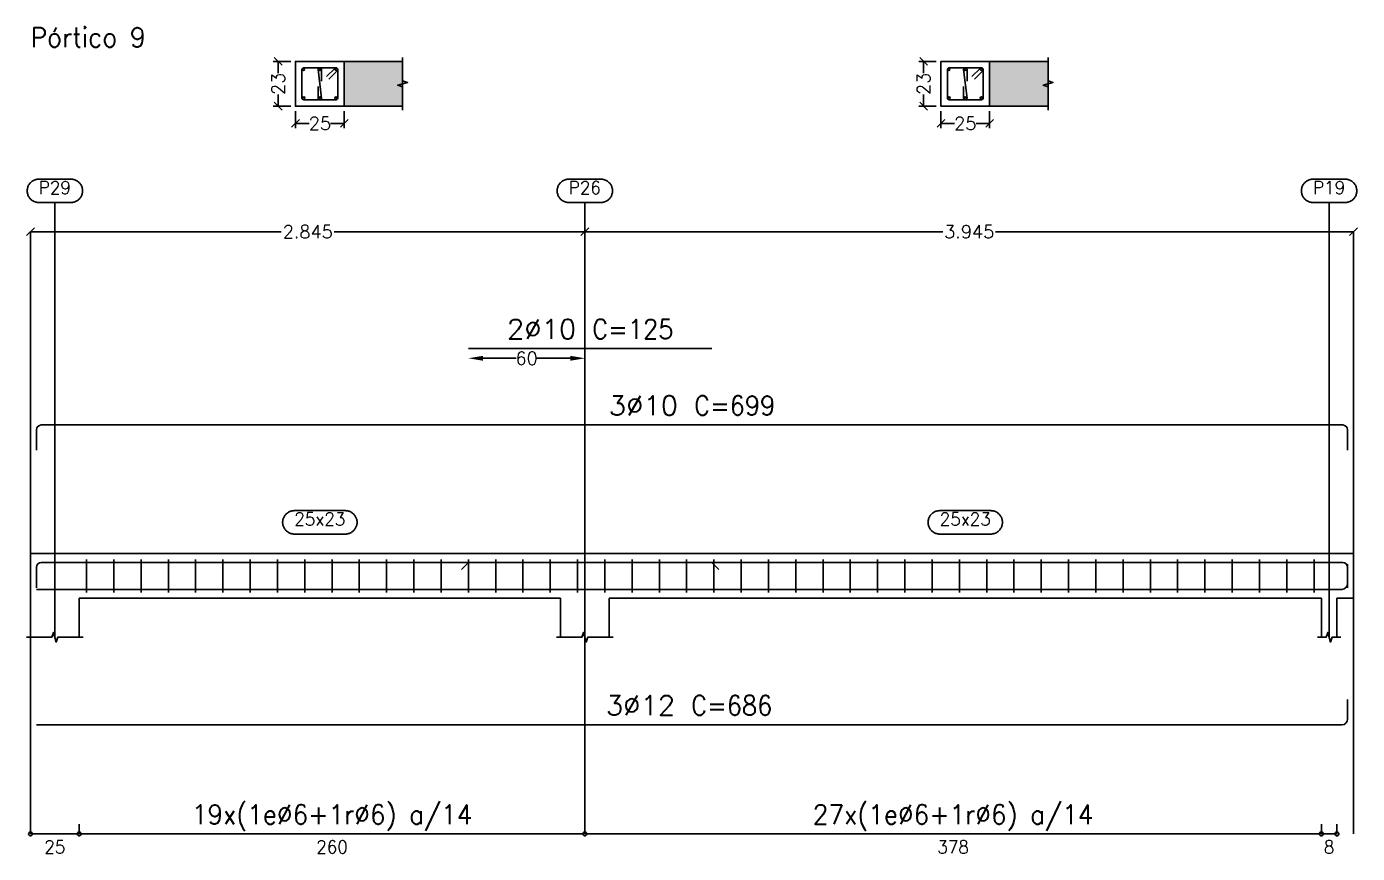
# Model space of a CAD drawing. Header units: millimetres. Extents: x 2071 to 2712, y 1262 to 1380.
# Drawn here: x 2435.73 to 2449.39, y 1280.48 to 1288.97 of the extents above; entities that cross this region are included whole.
import ezdxf
from ezdxf.enums import TextEntityAlignment as Align

# ---------------------------------------------------------------- set-up
doc = ezdxf.new("R2010")
doc.units = ezdxf.units.MM
doc.layers.add('.pormenores', color=8, linetype='Continuous')
for name, color, linetype, lineweight in [('POR_COT_COMPRIMENTO_PROJECTADO', 122, 'Continuous', 0), ('POR_COT_COT_ARM', 3, 'Continuous', 0), ('SEC_COTAS_SEC_DIM_VIGA', 122, 'Continuous', 0)]:
    doc.layers.add(name, color=color, linetype=linetype, lineweight=lineweight)
doc.styles.add('CYPETXT_0.2_romans', font='ROMANS__.TTF', dxfattribs={"height": 0.133333})
doc.styles.add('CYPETXT_romans', font='ROMANS__.TTF', dxfattribs={"height": 0.2})
doc.dimstyles.new('cype_arrow', dxfattribs={"dimtxt": 0.18, "dimasz": 0.15, "dimexe": 0.05, "dimexo": 0.05, "dimgap": 0, "dimtad": 0, "dimdec": 4, "dimzin": 0, "dimdsep": 46, "dimtxsty": 'CYPETXT_0.2_romans', "dimcen": 0.09, "dimadec": 0, "dimazin": 0, "dimtfac": 1, "dimtdec": 4, "dimtofl": 0, "dimtmove": 2, "dimatfit": 3, "dimfxl": 1, "dimtolj": 1, "dimtzin": 0, "dimarcsym": 0})
doc.dimstyles.new('cype_oblique', dxfattribs={"dimtxt": 0.18, "dimasz": 0.18, "dimexe": 0.05, "dimexo": 0.05, "dimgap": 0, "dimtad": 0, "dimdec": 4, "dimzin": 0, "dimdsep": 46, "dimtxsty": 'CYPETXT_0.2_romans', "dimblk": 'OBLIQUE', "dimtsz": 0.04, "dimcen": 0.09, "dimadec": 0, "dimazin": 0, "dimtfac": 1, "dimtdec": 4, "dimtofl": 0, "dimtmove": 2, "dimatfit": 3, "dimfxl": 1, "dimtolj": 1, "dimtzin": 0, "dimarcsym": 0})

# ---------------------------------------------------------------- blocks, each defined once
blk = doc.blocks.new('*D194')
at = {"layer": 'Defpoints', "color": 0, "transparency": 16777216}
for p in [(2438.488, 1288.155), (2438.988, 1288.155), (2438.988, 1287.978)]:
    blk.add_point(p, dxfattribs=at)
at = {"layer": 'SEC_COTAS_SEC_DIM_VIGA', "color": 0, "lineweight": -2, "transparency": 16777216}
for p, q in [((2438.528, 1288.018), (2438.448, 1287.938)), ((2438.488, 1288.105), (2438.488, 1287.928)), ((2438.948, 1287.938), (2439.028, 1288.018)), ((2438.988, 1288.105), (2438.988, 1287.928)), ((2438.488, 1287.978), (2438.627, 1287.978)), ((2438.988, 1287.978), (2438.848, 1287.978))]:
    blk.add_line(p, q, dxfattribs=at)
at = {"layer": 'SEC_COTAS_SEC_DIM_VIGA', "color": 0, "transparency": 16777216, "insert": (2438.738, 1287.978), "char_height": 0.1333, "attachment_point": 5, "style": 'CYPETXT_0.2_romans'}
blk.add_mtext('\\A1;25', dxfattribs=at)
blk = doc.blocks.new('_OBLIQUE')
at = {"color": 0, "linetype": 'ByBlock'}
blk.add_line((-0.5, -0.5), (0.5, 0.5), dxfattribs=at)
blk = doc.blocks.new('*D195')
at = {"layer": 'Defpoints', "color": 0, "transparency": 16777216}
for p in [(2438.31, 1288.615), (2438.488, 1288.615), (2438.488, 1288.155)]:
    blk.add_point(p, dxfattribs=at)
at = {"layer": 'SEC_COTAS_SEC_DIM_VIGA', "color": 0, "lineweight": -2, "transparency": 16777216}
for p, q in [((2438.438, 1288.615), (2438.26, 1288.615)), ((2438.35, 1288.575), (2438.27, 1288.655)), ((2438.31, 1288.615), (2438.31, 1288.495)), ((2438.438, 1288.155), (2438.26, 1288.155)), ((2438.27, 1288.195), (2438.35, 1288.115)), ((2438.31, 1288.155), (2438.31, 1288.274))]:
    blk.add_line(p, q, dxfattribs=at)
at = {"layer": 'SEC_COTAS_SEC_DIM_VIGA', "color": 0, "transparency": 16777216, "insert": (2438.31, 1288.385), "char_height": 0.1333, "attachment_point": 5, "rotation": 90, "style": 'CYPETXT_0.2_romans'}
blk.add_mtext('\\A1;23', dxfattribs=at)
blk = doc.blocks.new('*D196')
at = {"layer": 'Defpoints', "color": 0, "transparency": 16777216}
for p in [(2445.113, 1288.155), (2445.613, 1288.155), (2445.613, 1287.978)]:
    blk.add_point(p, dxfattribs=at)
at = {"layer": 'SEC_COTAS_SEC_DIM_VIGA', "color": 0, "lineweight": -2, "transparency": 16777216}
for p, q in [((2445.153, 1288.018), (2445.073, 1287.938)), ((2445.113, 1288.105), (2445.113, 1287.928)), ((2445.573, 1287.938), (2445.653, 1288.018)), ((2445.613, 1288.105), (2445.613, 1287.928)), ((2445.113, 1287.978), (2445.252, 1287.978)), ((2445.613, 1287.978), (2445.473, 1287.978))]:
    blk.add_line(p, q, dxfattribs=at)
at = {"layer": 'SEC_COTAS_SEC_DIM_VIGA', "color": 0, "transparency": 16777216, "insert": (2445.363, 1287.978), "char_height": 0.1333, "attachment_point": 5, "style": 'CYPETXT_0.2_romans'}
blk.add_mtext('\\A1;25', dxfattribs=at)
blk = doc.blocks.new('*D197')
at = {"layer": 'Defpoints', "color": 0, "transparency": 16777216}
for p in [(2444.935, 1288.615), (2445.113, 1288.615), (2445.113, 1288.155)]:
    blk.add_point(p, dxfattribs=at)
at = {"layer": 'SEC_COTAS_SEC_DIM_VIGA', "color": 0, "lineweight": -2, "transparency": 16777216}
for p, q in [((2445.063, 1288.615), (2444.885, 1288.615)), ((2444.975, 1288.575), (2444.895, 1288.655)), ((2444.935, 1288.615), (2444.935, 1288.495)), ((2445.063, 1288.155), (2444.885, 1288.155)), ((2444.895, 1288.195), (2444.975, 1288.115)), ((2444.935, 1288.155), (2444.935, 1288.274))]:
    blk.add_line(p, q, dxfattribs=at)
at = {"layer": 'SEC_COTAS_SEC_DIM_VIGA', "color": 0, "transparency": 16777216, "insert": (2444.935, 1288.385), "char_height": 0.1333, "attachment_point": 5, "rotation": 90, "style": 'CYPETXT_0.2_romans'}
blk.add_mtext('\\A1;23', dxfattribs=at)
blk = doc.blocks.new('*D198')
at = {"layer": 'Defpoints', "color": 0, "transparency": 16777216}
for p in [(2435.768, 1286.866), (2435.768, 1286.866), (2441.458, 1286.866)]:
    blk.add_point(p, dxfattribs=at)
at = {"layer": 'POR_COT_COMPRIMENTO_PROJECTADO', "color": 0, "lineweight": -2, "transparency": 16777216}
for p, q in [((2435.808, 1286.906), (2435.728, 1286.826)), ((2435.768, 1286.866), (2435.768, 1286.866)), ((2435.768, 1286.866), (2438.341, 1286.866)), ((2441.458, 1286.866), (2438.884, 1286.866)), ((2441.418, 1286.826), (2441.498, 1286.906)), ((2441.458, 1286.866), (2441.458, 1286.866))]:
    blk.add_line(p, q, dxfattribs=at)
at = {"layer": 'POR_COT_COMPRIMENTO_PROJECTADO', "color": 0, "transparency": 16777216, "insert": (2438.613, 1286.866), "char_height": 0.1333, "attachment_point": 5, "style": 'CYPETXT_0.2_romans'}
blk.add_mtext('\\A1;2.845', dxfattribs=at)
blk = doc.blocks.new('*D199')
at = {"layer": 'Defpoints', "color": 0, "transparency": 16777216}
for p in [(2441.458, 1286.866), (2441.458, 1286.866), (2449.348, 1286.866)]:
    blk.add_point(p, dxfattribs=at)
at = {"layer": 'POR_COT_COMPRIMENTO_PROJECTADO', "color": 0, "lineweight": -2, "transparency": 16777216}
for p, q in [((2441.498, 1286.906), (2441.418, 1286.826)), ((2441.458, 1286.866), (2441.458, 1286.866)), ((2441.458, 1286.866), (2445.132, 1286.866)), ((2449.348, 1286.866), (2445.673, 1286.866)), ((2449.308, 1286.826), (2449.388, 1286.906)), ((2449.348, 1286.866), (2449.348, 1286.866))]:
    blk.add_line(p, q, dxfattribs=at)
at = {"layer": 'POR_COT_COMPRIMENTO_PROJECTADO', "color": 0, "transparency": 16777216, "insert": (2445.403, 1286.866), "char_height": 0.1333, "attachment_point": 5, "style": 'CYPETXT_0.2_romans'}
blk.add_mtext('\\A1;3.945', dxfattribs=at)
blk = doc.blocks.new('*D200')
at = {"layer": 'Defpoints', "color": 0, "transparency": 16777216}
for p in [(2440.263, 1285.566), (2441.458, 1285.566), (2441.458, 1285.566)]:
    blk.add_point(p, dxfattribs=at)
at = {"layer": 'POR_COT_COT_ARM', "color": 0, "lineweight": -2, "transparency": 16777216}
for p, q in [((2440.263, 1285.566), (2440.263, 1285.566)), ((2440.413, 1285.566), (2440.754, 1285.566)), ((2441.308, 1285.566), (2440.966, 1285.566)), ((2441.458, 1285.566), (2441.458, 1285.566))]:
    blk.add_line(p, q, dxfattribs=at)
at = {"layer": 'POR_COT_COT_ARM', "color": 0, "transparency": 16777216}
for points in [[(2440.413, 1285.591), (2440.413, 1285.541), (2440.263, 1285.566)], [(2441.308, 1285.541), (2441.308, 1285.591), (2441.458, 1285.566)]]:
    blk.add_solid(points, dxfattribs=at)
at = {"layer": 'POR_COT_COT_ARM', "color": 0, "transparency": 16777216, "insert": (2440.86, 1285.566), "char_height": 0.1333, "attachment_point": 5, "style": 'CYPETXT_0.2_romans'}
blk.add_mtext('\\A1;60', dxfattribs=at)

msp = doc.modelspace()

# ---------------------------------------------------------------- hatches: boundary and pattern name
at = {"layer": '.pormenores', "true_color": 0xdad7d3}
for points in [[(2439.58753, 1288.6149), (2438.98753, 1288.6149), (2438.98753, 1288.1549), (2439.58753, 1288.1549)], [(2446.21253, 1288.6149), (2445.61253, 1288.6149), (2445.61253, 1288.1549), (2446.21253, 1288.1549)]]:
    msp.add_hatch(color=254, dxfattribs=at).paths.add_polyline_path(points, flags=0)

# ---------------------------------------------------------------- linework, layer by layer
at = {"layer": '.pormenores'}
for p, q in [((2436.01753, 1286.86557), (2436.01753, 1287.16557)), ((2441.45753, 1286.86557), (2441.45753, 1287.16557)), ((2449.09753, 1286.86557), (2449.09753, 1287.16557)), ((2435.76753, 1286.86557), (2435.76753, 1280.68092)), ((2436.01753, 1282.70092), (2436.01753, 1286.86557)), ((2441.45753, 1286.86557), (2441.45753, 1280.68092)), ((2449.09753, 1282.70092), (2449.09753, 1286.86557)), ((2449.34753, 1286.86557), (2449.34753, 1280.68092)), ((2436.26753, 1283.56092), (2441.20753, 1283.56092)), ((2436.34253, 1283.50092), (2436.34253, 1283.16092)), ((2436.62253, 1283.50092), (2436.62253, 1283.16092)), ((2436.90253, 1283.50092), (2436.90253, 1283.16092)), ((2437.18253, 1283.50092), (2437.18253, 1283.16092)), ((2437.46253, 1283.50092), (2437.46253, 1283.16092)), ((2437.74253, 1283.50092), (2437.74253, 1283.16092)), ((2438.02253, 1283.50092), (2438.02253, 1283.16092)), ((2438.30253, 1283.50092), (2438.30253, 1283.16092)), ((2438.58253, 1283.50092), (2438.58253, 1283.16092)), ((2438.86253, 1283.50092), (2438.86253, 1283.16092)), ((2439.14253, 1283.50092), (2439.14253, 1283.16092)), ((2439.42253, 1283.50092), (2439.42253, 1283.16092)), ((2439.70253, 1283.50092), (2439.70253, 1283.16092)), ((2439.98253, 1283.50092), (2439.98253, 1283.16092)), ((2440.26253, 1283.50092), (2440.26253, 1283.16092)), ((2440.54253, 1283.50092), (2440.54253, 1283.16092)), ((2440.82253, 1283.50092), (2440.82253, 1283.16092)), ((2441.10253, 1283.50092), (2441.10253, 1283.16092)), ((2441.38253, 1283.50092), (2441.38253, 1283.16092)), ((2441.66253, 1283.50092), (2441.66253, 1283.16092)), ((2441.70753, 1283.56092), (2449.01753, 1283.56092)), ((2441.94253, 1283.50092), (2441.94253, 1283.16092)), ((2442.22253, 1283.50092), (2442.22253, 1283.16092)), ((2442.50253, 1283.50092), (2442.50253, 1283.16092)), ((2442.78253, 1283.50092), (2442.78253, 1283.16092)), ((2443.06253, 1283.50092), (2443.06253, 1283.16092)), ((2443.34253, 1283.50092), (2443.34253, 1283.16092)), ((2443.62253, 1283.50092), (2443.62253, 1283.16092)), ((2443.90253, 1283.50092), (2443.90253, 1283.16092)), ((2444.18253, 1283.50092), (2444.18253, 1283.16092)), ((2444.46253, 1283.50092), (2444.46253, 1283.16092)), ((2444.74253, 1283.50092), (2444.74253, 1283.16092)), ((2445.02253, 1283.50092), (2445.02253, 1283.16092)), ((2445.30253, 1283.50092), (2445.30253, 1283.16092)), ((2445.58253, 1283.50092), (2445.58253, 1283.16092)), ((2445.86253, 1283.50092), (2445.86253, 1283.16092)), ((2446.14253, 1283.50092), (2446.14253, 1283.16092)), ((2446.42253, 1283.50092), (2446.42253, 1283.16092)), ((2446.70253, 1283.50092), (2446.70253, 1283.16092)), ((2446.98253, 1283.50092), (2446.98253, 1283.16092)), ((2447.26253, 1283.50092), (2447.26253, 1283.16092)), ((2447.54253, 1283.50092), (2447.54253, 1283.16092)), ((2447.82253, 1283.50092), (2447.82253, 1283.16092)), ((2448.10253, 1283.50092), (2448.10253, 1283.16092)), ((2448.38253, 1283.50092), (2448.38253, 1283.16092)), ((2448.66253, 1283.50092), (2448.66253, 1283.16092)), ((2448.94253, 1283.50092), (2448.94253, 1283.16092)), ((2440.26253, 1283.46892), (2440.19182, 1283.39821)), ((2442.76253, 1283.46892), (2442.83324, 1283.39821)), ((2435.76753, 1283.10092), (2435.76753, 1282.70092)), ((2436.26753, 1283.10092), (2441.20753, 1283.10092)), ((2436.26753, 1283.10092), (2436.26753, 1282.70092)), ((2441.20753, 1283.10092), (2441.20753, 1282.70092)), ((2441.70753, 1283.10092), (2449.01753, 1283.10092)), ((2441.70753, 1283.10092), (2441.70753, 1282.70092)), ((2449.01753, 1283.10092), (2449.01753, 1282.70092)), ((2449.17753, 1283.10092), (2449.17753, 1282.70092)), ((2435.76753, 1280.68092), (2435.76753, 1280.78092)), ((2436.26753, 1280.68092), (2436.26753, 1280.78092)), ((2441.45753, 1280.68092), (2441.45753, 1280.78092)), ((2449.01753, 1280.68092), (2449.01753, 1280.78092))]:
    msp.add_line(p, q, dxfattribs=at)
for points in [[(2438.98753, 1288.6149), (2438.48753, 1288.6149), (2438.48753, 1288.1549), (2438.98753, 1288.1549), (2438.98753, 1288.6149)], [(2445.61253, 1288.6149), (2445.11253, 1288.6149), (2445.11253, 1288.1549), (2445.61253, 1288.1549), (2445.61253, 1288.6149)], [(2436.18153, 1287.40557), (2436.18955, 1287.4053), (2436.19753, 1287.4045), (2436.20544, 1287.40317), (2436.21324, 1287.40131), (2436.2209, 1287.39893), (2436.22838, 1287.39605), (2436.23565, 1287.39267), (2436.24269, 1287.38882), (2436.24945, 1287.3845), (2436.2559, 1287.37975), (2436.26203, 1287.37457), (2436.26779, 1287.36899), (2436.27317, 1287.36305), (2436.27814, 1287.35675), (2436.28268, 1287.35014), (2436.28677, 1287.34324), (2436.29038, 1287.33608), (2436.29352, 1287.3287), (2436.29615, 1287.32112), (2436.29826, 1287.31339), (2436.29986, 1287.30553), (2436.30093, 1287.29758), (2436.30147, 1287.28958), (2436.30147, 1287.28156), (2436.30093, 1287.27356), (2436.29986, 1287.26561), (2436.29826, 1287.25775), (2436.29615, 1287.25002), (2436.29352, 1287.24244), (2436.29038, 1287.23506), (2436.28677, 1287.2279), (2436.28268, 1287.221), (2436.27814, 1287.21439), (2436.27317, 1287.20809), (2436.26779, 1287.20215), (2436.26203, 1287.19657), (2436.2559, 1287.19139), (2436.24945, 1287.18664), (2436.24269, 1287.18232), (2436.23565, 1287.17847), (2436.22838, 1287.17509), (2436.2209, 1287.17221), (2436.21324, 1287.16983), (2436.20544, 1287.16797), (2436.19753, 1287.16664), (2436.18955, 1287.16584), (2436.18153, 1287.16557), (2435.85353, 1287.16557), (2435.84552, 1287.16584), (2435.83754, 1287.16664), (2435.82963, 1287.16797), (2435.82183, 1287.16983), (2435.81417, 1287.17221), (2435.80669, 1287.17509), (2435.79941, 1287.17847), (2435.79238, 1287.18232), (2435.78562, 1287.18664), (2435.77916, 1287.19139), (2435.77304, 1287.19657), (2435.76727, 1287.20215), (2435.7619, 1287.20809), (2435.75693, 1287.21439), (2435.75239, 1287.221), (2435.7483, 1287.2279), (2435.74468, 1287.23506), (2435.74155, 1287.24244), (2435.73892, 1287.25002), (2435.7368, 1287.25775), (2435.73521, 1287.26561), (2435.73414, 1287.27356), (2435.7336, 1287.28156), (2435.7336, 1287.28958), (2435.73414, 1287.29758), (2435.73521, 1287.30553), (2435.7368, 1287.31339), (2435.73892, 1287.32112), (2435.74155, 1287.3287), (2435.74468, 1287.33608), (2435.7483, 1287.34324), (2435.75239, 1287.35014), (2435.75693, 1287.35675), (2435.7619, 1287.36305), (2435.76727, 1287.36899), (2435.77304, 1287.37457), (2435.77916, 1287.37975), (2435.78562, 1287.3845), (2435.79238, 1287.38882), (2435.79941, 1287.39267), (2435.80669, 1287.39605), (2435.81417, 1287.39893), (2435.82183, 1287.40131), (2435.82963, 1287.40317), (2435.83754, 1287.4045), (2435.84552, 1287.4053), (2435.85353, 1287.40557), (2436.18153, 1287.40557)], [(2441.62153, 1287.40557), (2441.62955, 1287.4053), (2441.63753, 1287.4045), (2441.64544, 1287.40317), (2441.65324, 1287.40131), (2441.6609, 1287.39893), (2441.66838, 1287.39605), (2441.67565, 1287.39267), (2441.68269, 1287.38882), (2441.68945, 1287.3845), (2441.6959, 1287.37975), (2441.70203, 1287.37457), (2441.70779, 1287.36899), (2441.71317, 1287.36305), (2441.71814, 1287.35675), (2441.72268, 1287.35014), (2441.72677, 1287.34324), (2441.73038, 1287.33608), (2441.73352, 1287.3287), (2441.73615, 1287.32112), (2441.73826, 1287.31339), (2441.73986, 1287.30553), (2441.74093, 1287.29758), (2441.74147, 1287.28958), (2441.74147, 1287.28156), (2441.74093, 1287.27356), (2441.73986, 1287.26561), (2441.73826, 1287.25775), (2441.73615, 1287.25002), (2441.73352, 1287.24244), (2441.73038, 1287.23506), (2441.72677, 1287.2279), (2441.72268, 1287.221), (2441.71814, 1287.21439), (2441.71317, 1287.20809), (2441.70779, 1287.20215), (2441.70203, 1287.19657), (2441.6959, 1287.19139), (2441.68945, 1287.18664), (2441.68269, 1287.18232), (2441.67565, 1287.17847), (2441.66838, 1287.17509), (2441.6609, 1287.17221), (2441.65324, 1287.16983), (2441.64544, 1287.16797), (2441.63753, 1287.16664), (2441.62955, 1287.16584), (2441.62153, 1287.16557), (2441.29353, 1287.16557), (2441.28552, 1287.16584), (2441.27754, 1287.16664), (2441.26963, 1287.16797), (2441.26183, 1287.16983), (2441.25417, 1287.17221), (2441.24669, 1287.17509), (2441.23941, 1287.17847), (2441.23238, 1287.18232), (2441.22562, 1287.18664), (2441.21916, 1287.19139), (2441.21304, 1287.19657), (2441.20727, 1287.20215), (2441.2019, 1287.20809), (2441.19693, 1287.21439), (2441.19239, 1287.221), (2441.1883, 1287.2279), (2441.18468, 1287.23506), (2441.18155, 1287.24244), (2441.17892, 1287.25002), (2441.1768, 1287.25775), (2441.17521, 1287.26561), (2441.17414, 1287.27356), (2441.1736, 1287.28156), (2441.1736, 1287.28958), (2441.17414, 1287.29758), (2441.17521, 1287.30553), (2441.1768, 1287.31339), (2441.17892, 1287.32112), (2441.18155, 1287.3287), (2441.18468, 1287.33608), (2441.1883, 1287.34324), (2441.19239, 1287.35014), (2441.19693, 1287.35675), (2441.2019, 1287.36305), (2441.20727, 1287.36899), (2441.21304, 1287.37457), (2441.21916, 1287.37975), (2441.22562, 1287.3845), (2441.23238, 1287.38882), (2441.23941, 1287.39267), (2441.24669, 1287.39605), (2441.25417, 1287.39893), (2441.26183, 1287.40131), (2441.26963, 1287.40317), (2441.27754, 1287.4045), (2441.28552, 1287.4053), (2441.29353, 1287.40557), (2441.62153, 1287.40557)], [(2449.26153, 1287.40557), (2449.26955, 1287.4053), (2449.27753, 1287.4045), (2449.28544, 1287.40317), (2449.29324, 1287.40131), (2449.3009, 1287.39893), (2449.30838, 1287.39605), (2449.31565, 1287.39267), (2449.32269, 1287.38882), (2449.32945, 1287.3845), (2449.3359, 1287.37975), (2449.34203, 1287.37457), (2449.34779, 1287.36899), (2449.35317, 1287.36305), (2449.35814, 1287.35675), (2449.36268, 1287.35014), (2449.36677, 1287.34324), (2449.37038, 1287.33608), (2449.37352, 1287.3287), (2449.37615, 1287.32112), (2449.37826, 1287.31339), (2449.37986, 1287.30553), (2449.38093, 1287.29758), (2449.38147, 1287.28958), (2449.38147, 1287.28156), (2449.38093, 1287.27356), (2449.37986, 1287.26561), (2449.37826, 1287.25775), (2449.37615, 1287.25002), (2449.37352, 1287.24244), (2449.37038, 1287.23506), (2449.36677, 1287.2279), (2449.36268, 1287.221), (2449.35814, 1287.21439), (2449.35317, 1287.20809), (2449.34779, 1287.20215), (2449.34203, 1287.19657), (2449.3359, 1287.19139), (2449.32945, 1287.18664), (2449.32269, 1287.18232), (2449.31565, 1287.17847), (2449.30838, 1287.17509), (2449.3009, 1287.17221), (2449.29324, 1287.16983), (2449.28544, 1287.16797), (2449.27753, 1287.16664), (2449.26955, 1287.16584), (2449.26153, 1287.16557), (2448.93353, 1287.16557), (2448.92552, 1287.16584), (2448.91754, 1287.16664), (2448.90963, 1287.16797), (2448.90183, 1287.16983), (2448.89417, 1287.17221), (2448.88669, 1287.17509), (2448.87941, 1287.17847), (2448.87238, 1287.18232), (2448.86562, 1287.18664), (2448.85916, 1287.19139), (2448.85304, 1287.19657), (2448.84727, 1287.20215), (2448.8419, 1287.20809), (2448.83693, 1287.21439), (2448.83239, 1287.221), (2448.8283, 1287.2279), (2448.82468, 1287.23506), (2448.82155, 1287.24244), (2448.81892, 1287.25002), (2448.8168, 1287.25775), (2448.81521, 1287.26561), (2448.81414, 1287.27356), (2448.8136, 1287.28156), (2448.8136, 1287.28958), (2448.81414, 1287.29758), (2448.81521, 1287.30553), (2448.8168, 1287.31339), (2448.81892, 1287.32112), (2448.82155, 1287.3287), (2448.82468, 1287.33608), (2448.8283, 1287.34324), (2448.83239, 1287.35014), (2448.83693, 1287.35675), (2448.8419, 1287.36305), (2448.84727, 1287.36899), (2448.85304, 1287.37457), (2448.85916, 1287.37975), (2448.86562, 1287.3845), (2448.87238, 1287.38882), (2448.87941, 1287.39267), (2448.88669, 1287.39605), (2448.89417, 1287.39893), (2448.90183, 1287.40131), (2448.90963, 1287.40317), (2448.91754, 1287.4045), (2448.92552, 1287.4053), (2448.93353, 1287.40557), (2449.26153, 1287.40557)], [(2438.99953, 1284.00092), (2439.00755, 1284.00065), (2439.01553, 1283.99985), (2439.02344, 1283.99851), (2439.03124, 1283.99665), (2439.0389, 1283.99428), (2439.04638, 1283.9914), (2439.05365, 1283.98802), (2439.06069, 1283.98417), (2439.06745, 1283.97985), (2439.0739, 1283.97509), (2439.08003, 1283.96992), (2439.08579, 1283.96434), (2439.09117, 1283.95839), (2439.09614, 1283.9521), (2439.10068, 1283.94549), (2439.10477, 1283.93859), (2439.10838, 1283.93143), (2439.11152, 1283.92405), (2439.11415, 1283.91647), (2439.11626, 1283.90874), (2439.11786, 1283.90088), (2439.11893, 1283.89293), (2439.11947, 1283.88493), (2439.11947, 1283.87691), (2439.11893, 1283.86891), (2439.11786, 1283.86096), (2439.11626, 1283.8531), (2439.11415, 1283.84537), (2439.11152, 1283.83779), (2439.10838, 1283.83041), (2439.10477, 1283.82325), (2439.10068, 1283.81635), (2439.09614, 1283.80974), (2439.09117, 1283.80344), (2439.08579, 1283.7975), (2439.08003, 1283.79192), (2439.0739, 1283.78674), (2439.06745, 1283.78199), (2439.06069, 1283.77767), (2439.05365, 1283.77382), (2439.04638, 1283.77044), (2439.0389, 1283.76756), (2439.03124, 1283.76518), (2439.02344, 1283.76332), (2439.01553, 1283.76199), (2439.00755, 1283.76119), (2438.99953, 1283.76092), (2438.47553, 1283.76092), (2438.46752, 1283.76119), (2438.45954, 1283.76199), (2438.45163, 1283.76332), (2438.44383, 1283.76518), (2438.43617, 1283.76756), (2438.42869, 1283.77044), (2438.42141, 1283.77382), (2438.41438, 1283.77767), (2438.40762, 1283.78199), (2438.40116, 1283.78674), (2438.39504, 1283.79192), (2438.38927, 1283.7975), (2438.3839, 1283.80344), (2438.37893, 1283.80974), (2438.37439, 1283.81635), (2438.3703, 1283.82325), (2438.36668, 1283.83041), (2438.36355, 1283.83779), (2438.36092, 1283.84537), (2438.3588, 1283.8531), (2438.35721, 1283.86096), (2438.35614, 1283.86891), (2438.3556, 1283.87691), (2438.3556, 1283.88493), (2438.35614, 1283.89293), (2438.35721, 1283.90088), (2438.3588, 1283.90874), (2438.36092, 1283.91647), (2438.36355, 1283.92405), (2438.36668, 1283.93143), (2438.3703, 1283.93859), (2438.37439, 1283.94549), (2438.37893, 1283.9521), (2438.3839, 1283.95839), (2438.38927, 1283.96434), (2438.39504, 1283.96992), (2438.40116, 1283.97509), (2438.40762, 1283.97985), (2438.41438, 1283.98417), (2438.42141, 1283.98802), (2438.42869, 1283.9914), (2438.43617, 1283.99428), (2438.44383, 1283.99665), (2438.45163, 1283.99851), (2438.45954, 1283.99985), (2438.46752, 1284.00065), (2438.47553, 1284.00092), (2438.99953, 1284.00092)], [(2445.62453, 1284.00092), (2445.63255, 1284.00065), (2445.64053, 1283.99985), (2445.64844, 1283.99851), (2445.65624, 1283.99665), (2445.6639, 1283.99428), (2445.67138, 1283.9914), (2445.67865, 1283.98802), (2445.68569, 1283.98417), (2445.69245, 1283.97985), (2445.6989, 1283.97509), (2445.70503, 1283.96992), (2445.71079, 1283.96434), (2445.71617, 1283.95839), (2445.72114, 1283.9521), (2445.72568, 1283.94549), (2445.72977, 1283.93859), (2445.73338, 1283.93143), (2445.73652, 1283.92405), (2445.73915, 1283.91647), (2445.74126, 1283.90874), (2445.74286, 1283.90088), (2445.74393, 1283.89293), (2445.74447, 1283.88493), (2445.74447, 1283.87691), (2445.74393, 1283.86891), (2445.74286, 1283.86096), (2445.74126, 1283.8531), (2445.73915, 1283.84537), (2445.73652, 1283.83779), (2445.73338, 1283.83041), (2445.72977, 1283.82325), (2445.72568, 1283.81635), (2445.72114, 1283.80974), (2445.71617, 1283.80344), (2445.71079, 1283.7975), (2445.70503, 1283.79192), (2445.6989, 1283.78674), (2445.69245, 1283.78199), (2445.68569, 1283.77767), (2445.67865, 1283.77382), (2445.67138, 1283.77044), (2445.6639, 1283.76756), (2445.65624, 1283.76518), (2445.64844, 1283.76332), (2445.64053, 1283.76199), (2445.63255, 1283.76119), (2445.62453, 1283.76092), (2445.10053, 1283.76092), (2445.09252, 1283.76119), (2445.08454, 1283.76199), (2445.07663, 1283.76332), (2445.06883, 1283.76518), (2445.06117, 1283.76756), (2445.05369, 1283.77044), (2445.04641, 1283.77382), (2445.03938, 1283.77767), (2445.03262, 1283.78199), (2445.02616, 1283.78674), (2445.02004, 1283.79192), (2445.01427, 1283.7975), (2445.0089, 1283.80344), (2445.00393, 1283.80974), (2444.99939, 1283.81635), (2444.9953, 1283.82325), (2444.99168, 1283.83041), (2444.98855, 1283.83779), (2444.98592, 1283.84537), (2444.9838, 1283.8531), (2444.98221, 1283.86096), (2444.98114, 1283.86891), (2444.9806, 1283.87691), (2444.9806, 1283.88493), (2444.98114, 1283.89293), (2444.98221, 1283.90088), (2444.9838, 1283.90874), (2444.98592, 1283.91647), (2444.98855, 1283.92405), (2444.99168, 1283.93143), (2444.9953, 1283.93859), (2444.99939, 1283.94549), (2445.00393, 1283.9521), (2445.0089, 1283.95839), (2445.01427, 1283.96434), (2445.02004, 1283.96992), (2445.02616, 1283.97509), (2445.03262, 1283.97985), (2445.03938, 1283.98417), (2445.04641, 1283.98802), (2445.05369, 1283.9914), (2445.06117, 1283.99428), (2445.06883, 1283.99665), (2445.07663, 1283.99851), (2445.08454, 1283.99985), (2445.09252, 1284.00065), (2445.10053, 1284.00092), (2445.62453, 1284.00092)]]:
    msp.add_lwpolyline(points, close=True, dxfattribs=at)
for points in [[(2438.83141, 1288.43332), (2438.91626, 1288.51818), (2438.9185, 1288.5209), (2438.92016, 1288.52402), (2438.92119, 1288.52739), (2438.92153, 1288.5309), (2438.92119, 1288.53441), (2438.92016, 1288.53779), (2438.9185, 1288.5409), (2438.91626, 1288.54363), (2438.91353, 1288.54587), (2438.91042, 1288.54753), (2438.90705, 1288.54856), (2438.90353, 1288.5489), (2438.57153, 1288.5489), (2438.56465, 1288.54753), (2438.55881, 1288.54363), (2438.5549, 1288.53779), (2438.55353, 1288.5309), (2438.55353, 1288.2389), (2438.5549, 1288.23202), (2438.55881, 1288.22618), (2438.56465, 1288.22227), (2438.57153, 1288.2209), (2438.90353, 1288.2209), (2438.91042, 1288.22227), (2438.91626, 1288.22618), (2438.92016, 1288.23202), (2438.92153, 1288.2389), (2438.92153, 1288.5309), (2438.92119, 1288.53441), (2438.92016, 1288.53779), (2438.9185, 1288.5409), (2438.91626, 1288.54363), (2438.91353, 1288.54587), (2438.91042, 1288.54753), (2438.90705, 1288.54856), (2438.90353, 1288.5489), (2438.90002, 1288.54856), (2438.89665, 1288.54753), (2438.89353, 1288.54587), (2438.89081, 1288.54363), (2438.80595, 1288.45878)], [(2438.71953, 1288.3589), (2438.71953, 1288.2389), (2438.71998, 1288.2349), (2438.72132, 1288.23109), (2438.72346, 1288.22768), (2438.72631, 1288.22483), (2438.72972, 1288.22269), (2438.73353, 1288.22135), (2438.73753, 1288.2209), (2438.74154, 1288.22135), (2438.74534, 1288.22269), (2438.74876, 1288.22483), (2438.75161, 1288.22768), (2438.75375, 1288.23109), (2438.75508, 1288.2349), (2438.75553, 1288.2389), (2438.71953, 1288.5309), (2438.71998, 1288.53491), (2438.72132, 1288.53871), (2438.72346, 1288.54213), (2438.72631, 1288.54498), (2438.72972, 1288.54712), (2438.73353, 1288.54845), (2438.73753, 1288.5489), (2438.74154, 1288.54845), (2438.74534, 1288.54712), (2438.74876, 1288.54498), (2438.75161, 1288.54213), (2438.75375, 1288.53871), (2438.75508, 1288.53491), (2438.75553, 1288.5309), (2438.75553, 1288.4109)], [(2439.58753, 1288.6149), (2438.98753, 1288.6149), (2438.98753, 1288.1549), (2439.58753, 1288.1549)], [(2439.58753, 1288.6549), (2439.58753, 1288.4149), (2439.63753, 1288.3999), (2439.53753, 1288.3699), (2439.58753, 1288.3549), (2439.58753, 1288.1149)], [(2445.45641, 1288.43332), (2445.54126, 1288.51818), (2445.5435, 1288.5209), (2445.54516, 1288.52402), (2445.54619, 1288.52739), (2445.54653, 1288.5309), (2445.54619, 1288.53441), (2445.54516, 1288.53779), (2445.5435, 1288.5409), (2445.54126, 1288.54363), (2445.53853, 1288.54587), (2445.53542, 1288.54753), (2445.53205, 1288.54856), (2445.52853, 1288.5489), (2445.19653, 1288.5489), (2445.18965, 1288.54753), (2445.18381, 1288.54363), (2445.1799, 1288.53779), (2445.17853, 1288.5309), (2445.17853, 1288.2389), (2445.1799, 1288.23202), (2445.18381, 1288.22618), (2445.18965, 1288.22227), (2445.19653, 1288.2209), (2445.52853, 1288.2209), (2445.53542, 1288.22227), (2445.54126, 1288.22618), (2445.54516, 1288.23202), (2445.54653, 1288.2389), (2445.54653, 1288.5309), (2445.54619, 1288.53441), (2445.54516, 1288.53779), (2445.5435, 1288.5409), (2445.54126, 1288.54363), (2445.53853, 1288.54587), (2445.53542, 1288.54753), (2445.53205, 1288.54856), (2445.52853, 1288.5489), (2445.52502, 1288.54856), (2445.52165, 1288.54753), (2445.51853, 1288.54587), (2445.51581, 1288.54363), (2445.43095, 1288.45878)], [(2445.34453, 1288.3589), (2445.34453, 1288.2389), (2445.34498, 1288.2349), (2445.34632, 1288.23109), (2445.34846, 1288.22768), (2445.35131, 1288.22483), (2445.35472, 1288.22269), (2445.35853, 1288.22135), (2445.36253, 1288.2209), (2445.36654, 1288.22135), (2445.37034, 1288.22269), (2445.37376, 1288.22483), (2445.37661, 1288.22768), (2445.37875, 1288.23109), (2445.38008, 1288.2349), (2445.38053, 1288.2389), (2445.34453, 1288.5309), (2445.34498, 1288.53491), (2445.34632, 1288.53871), (2445.34846, 1288.54213), (2445.35131, 1288.54498), (2445.35472, 1288.54712), (2445.35853, 1288.54845), (2445.36253, 1288.5489), (2445.36654, 1288.54845), (2445.37034, 1288.54712), (2445.37376, 1288.54498), (2445.37661, 1288.54213), (2445.37875, 1288.53871), (2445.38008, 1288.53491), (2445.38053, 1288.5309), (2445.38053, 1288.4109)], [(2446.21253, 1288.6149), (2445.61253, 1288.6149), (2445.61253, 1288.1549), (2446.21253, 1288.1549)], [(2446.21253, 1288.6549), (2446.21253, 1288.4149), (2446.26253, 1288.3999), (2446.16253, 1288.3699), (2446.21253, 1288.3549), (2446.21253, 1288.1149)], [(2440.26253, 1285.66557), (2442.76253, 1285.66557)], [(2435.82753, 1284.62092), (2435.82753, 1284.83092), (2435.83134, 1284.85005), (2435.84218, 1284.86627), (2435.8584, 1284.87711), (2435.87753, 1284.88092), (2449.23753, 1284.88092), (2449.25667, 1284.87711), (2449.27289, 1284.86627), (2449.28373, 1284.85005), (2449.28753, 1284.83092), (2449.28753, 1284.62092)], [(2436.26753, 1283.56092), (2435.76753, 1283.56092), (2435.76753, 1283.10092)], [(2441.20753, 1283.56092), (2441.70753, 1283.56092)], [(2449.01753, 1283.56092), (2449.17753, 1283.56092), (2449.34753, 1283.56092), (2449.34753, 1283.10092), (2449.17753, 1283.10092)], [(2435.82753, 1283.20892), (2435.82753, 1283.41892), (2435.83134, 1283.43805), (2435.84218, 1283.45427), (2435.8584, 1283.46511), (2435.87753, 1283.46892), (2449.23753, 1283.46892), (2449.25667, 1283.46511), (2449.27289, 1283.45427), (2449.28373, 1283.43805), (2449.28753, 1283.41892), (2449.28753, 1283.20892)], [(2435.82753, 1283.19292), (2449.22753, 1283.19292), (2449.25049, 1283.19749), (2449.26996, 1283.21049), (2449.28297, 1283.22996), (2449.28753, 1283.25292), (2449.28753, 1283.45292)], [(2440.26253, 1283.46892), (2442.76253, 1283.46892)], [(2435.72753, 1282.70092), (2435.98753, 1282.70092), (2436.00253, 1282.75092), (2436.03253, 1282.65092), (2436.04753, 1282.70092), (2436.30753, 1282.70092)], [(2441.16753, 1282.70092), (2441.42753, 1282.70092), (2441.44253, 1282.75092), (2441.47253, 1282.65092), (2441.48753, 1282.70092), (2441.74753, 1282.70092)], [(2448.97753, 1282.70092), (2449.06753, 1282.70092), (2449.08253, 1282.75092), (2449.11253, 1282.65092), (2449.12753, 1282.70092), (2449.21753, 1282.70092)], [(2435.82753, 1281.80092), (2449.22753, 1281.80092), (2449.25049, 1281.80549), (2449.26996, 1281.81849), (2449.28297, 1281.83796), (2449.28753, 1281.86092), (2449.28753, 1282.06092)], [(2435.76753, 1280.68092), (2436.26753, 1280.68092), (2436.26753, 1280.78092)], [(2436.26753, 1280.68092), (2441.45753, 1280.68092), (2441.45753, 1280.78092)], [(2441.45753, 1280.68092), (2449.01753, 1280.68092), (2449.01753, 1280.78092)], [(2449.01753, 1280.68092), (2449.17753, 1280.68092), (2449.17753, 1280.78092)]]:
    msp.add_lwpolyline(points, dxfattribs=at)
at = {"layer": '.pormenores', "color": 254, "true_color": 0xdad7d3}
for points in [[(2439.58753, 1288.6149), (2438.98753, 1288.6149), (2438.98753, 1288.1549), (2439.58753, 1288.1549)], [(2446.21253, 1288.6149), (2445.61253, 1288.6149), (2445.61253, 1288.1549), (2446.21253, 1288.1549)]]:
    msp.add_lwpolyline(points, close=True, dxfattribs=at)
at = {"layer": '.pormenores'}
for centre, radius in [((2438.56953, 1288.5329), 0.01), ((2438.73753, 1288.5329), 0.01), ((2438.90553, 1288.5329), 0.01), ((2445.19453, 1288.5329), 0.01), ((2445.36253, 1288.5329), 0.01), ((2445.53053, 1288.5329), 0.01), ((2438.57153, 1288.2389), 0.012), ((2438.73753, 1288.2389), 0.012), ((2438.90353, 1288.2389), 0.012), ((2445.19653, 1288.2389), 0.012), ((2445.36253, 1288.2389), 0.012), ((2445.52853, 1288.2389), 0.012), ((2435.76753, 1280.68092), 0.02), ((2436.26753, 1280.68092), 0.02), ((2436.26753, 1280.68092), 0.02), ((2441.45753, 1280.68092), 0.02), ((2441.45753, 1280.68092), 0.02), ((2449.01753, 1280.68092), 0.02), ((2449.01753, 1280.68092), 0.02), ((2449.17753, 1280.68092), 0.02)]:
    msp.add_circle(centre, radius, dxfattribs=at)

# ---------------------------------------------------------------- texts
at = {"layer": '.pormenores', "style": 'CYPETXT_romans'}
for s, height, width, p, p2 in [('Pórtico 9', 0.2, 0.808977, (2435.76753, 1288.7629), (2436.94953, 1288.7629)), ('P29', 0.133333, 0.837611, (2435.85353, 1287.25224), (2436.18153, 1287.25224)), ('P26', 0.133333, 0.837611, (2441.29353, 1287.25224), (2441.62153, 1287.25224)), ('P19', 0.133333, 0.837611, (2448.93353, 1287.25224), (2449.26153, 1287.25224)), ('2%%c10', 0.2, 0.945763, (2440.65853, 1285.76557), (2441.36953, 1285.76557)), (' C=125', 0.2, 0.754144, (2441.40953, 1285.76557), (2442.36653, 1285.76557)), ('3%%c10', 0.2, 0.945763, (2441.70353, 1284.98092), (2442.41453, 1284.98092)), (' C=699', 0.2, 0.754144, (2442.45453, 1284.98092), (2443.41153, 1284.98092)), ('25x23', 0.133333, 0.840683, (2438.47553, 1283.84759), (2438.99953, 1283.84759)), ('25x23', 0.133333, 0.840683, (2445.10053, 1283.84759), (2445.62453, 1283.84759)), ('3%%c12', 0.2, 0.945763, (2441.67353, 1281.90092), (2442.38453, 1281.90092)), (' C=686', 0.2, 0.754144, (2442.42453, 1281.90092), (2443.38153, 1281.90092)), ('19x(1e%%c6+1r%%c6) a/14', 0.2, 0.829428, (2437.42253, 1280.78092), (2440.30253, 1280.78092)), ('27x(1e%%c6+1r%%c6) a/14', 0.2, 0.829428, (2443.79753, 1280.78092), (2446.67753, 1280.78092)), ('25', 0.133333, 0.840941, (2435.90953, 1280.48092), (2436.12553, 1280.48092)), ('260', 0.133333, 0.840941, (2438.70053, 1280.48092), (2439.02453, 1280.48092)), ('378', 0.133333, 0.840941, (2445.07553, 1280.48092), (2445.39953, 1280.48092)), ('8', 0.13333, 0.840941, (2449.04353, 1280.48092), (2449.15153, 1280.48092))]:
    msp.add_text(s, height=height, dxfattribs=dict(at, width=width)).set_placement(p, p2, align=Align.FIT)

# ---------------------------------------------------------------- dimensions: what is measured, and where the dimension line sits
at = {"layer": '.pormenores'}
for p1, p2, distance, text, picture, middle in [((2438.48753, 1288.1549), (2438.48753, 1288.6149), 0.17733, '23', '*D195', (2438.3102, 1288.3849)), ((2445.11253, 1288.1549), (2445.11253, 1288.6149), 0.17733, '23', '*D197', (2444.9352, 1288.3849)), ((2438.48753, 1288.1549), (2438.98753, 1288.1549), -0.17733, '25', '*D194', (2438.73753, 1287.97757)), ((2445.11253, 1288.1549), (2445.61253, 1288.1549), -0.17733, '25', '*D196', (2445.36253, 1287.97757))]:
    dim = msp.add_aligned_dim(p1=p1, p2=p2, distance=distance, text=text, dimstyle='cype_oblique', dxfattribs=at)
    dim.commit()
    dim.dimension.update_dxf_attribs({"geometry": picture, "text_midpoint": middle})
for p1, p2, text, dimstyle, picture, middle in [((2441.45753, 1286.86557), (2435.76753, 1286.86557), '2.845', 'cype_oblique', '*D198', (2438.61253, 1286.86557)), ((2449.34753, 1286.86557), (2441.45753, 1286.86557), '3.945', 'cype_oblique', '*D199', (2445.40253, 1286.86557)), ((2440.26253, 1285.56557), (2441.45753, 1285.56557), '60', 'cype_arrow', '*D200', (2440.86003, 1285.56557))]:
    dim = msp.add_aligned_dim(p1=p1, p2=p2, distance=0, text=text, dimstyle=dimstyle, override={"dimexe": 0, "dimexo": 0}, dxfattribs=at)
    dim.commit()
    dim.dimension.update_dxf_attribs({"geometry": picture, "text_midpoint": middle})

doc.saveas('drawing.dxf')
